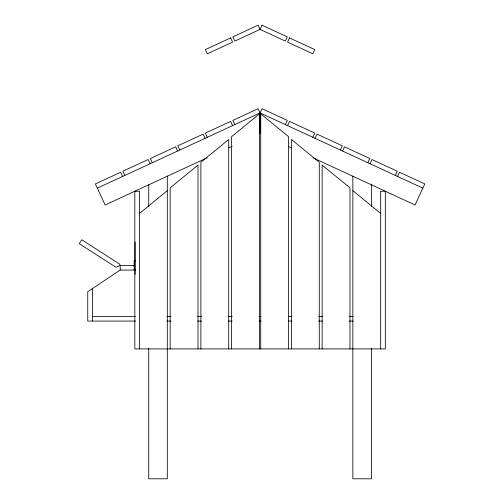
<?xml version="1.0" encoding="UTF-8"?>
<svg xmlns="http://www.w3.org/2000/svg" width="504" height="504" viewBox="0 0 504 504"><rect width="100%" height="100%" fill="white"/><g stroke="black" fill="none" stroke-linecap="round" stroke-linejoin="round"><path stroke-width="0.76" d="M260.077 133.352L260.077 112.909L262.023 108.7L287.286 120.38L285.346 124.589M287.576 125.622L289.517 121.407L314.786 133.088L312.839 137.296M315.069 138.329L317.016 134.114L342.279 145.795L340.332 150.003M342.562 151.036L344.509 146.828L369.779 158.502L367.832 162.71M370.062 163.743L372.009 159.535L397.272 171.209L395.325 175.423M397.555 176.45L399.502 172.242L424.771 183.916L415.038 204.971L312.921 157.777M139.463 213.419L167.297 190.676M135.683 270.049L120.217 270.049L87.746 291.696L87.746 321.079L135.589 321.079M97.335 188.131L260.077 112.909L422.825 188.131M207.232 157.777L105.115 204.971L95.388 183.916L120.651 172.242L122.598 176.45M228.659 147.874L232.231 146.223M135.683 260.77L134.133 260.77L134.133 270.049M134.133 265.406L120.217 265.406L115.964 267.265L79.229 243.659L81.743 239.759L119.656 264.121L120.217 265.406L120.217 270.049M92.383 316.436L135.589 316.436M167.013 316.436L170.944 316.436M197.65 316.436L201.581 316.436M228.287 316.436L232.218 316.436M258.924 316.436L260.864 316.436M288.382 316.436L291.923 316.436M318.629 316.436L322.56 316.436M349.266 316.436L353.197 316.436M166.969 321.079L170.894 321.079M197.612 321.079L201.537 321.079M228.255 321.079L232.186 321.079M259.289 321.079L260.864 321.079M288.382 321.079L291.898 321.079M318.616 321.079L322.547 321.079M349.259 321.079L353.191 321.079M288.641 146.557L291.501 147.874M352.857 190.676L380.69 213.419M260.077 112.909L258.13 108.7L232.867 120.38L234.814 124.589M232.583 125.622L230.637 121.407L205.367 133.088L207.314 137.296M205.084 138.329L203.137 134.114L177.874 145.795L179.821 150.003M177.591 151.036L175.644 146.828L150.381 158.502L152.328 162.71M150.097 163.743L148.151 159.535L122.882 171.209L124.828 175.423M380.69 348.913L380.69 191.243L385.327 191.243L385.327 348.913L134.826 348.913L134.826 191.243L139.463 191.243L139.463 348.913M371.41 183.973L371.41 206.772M371.41 348.289L371.41 478.8L352.857 478.8L352.857 176.11M349.978 348.913L349.978 187.828L322.144 165.085L322.144 348.913M319.271 348.913L319.271 162.238L291.438 139.495L291.438 348.913M288.565 348.913L288.565 136.647L260.732 113.904L260.732 348.913M259.428 348.913L259.428 113.904L231.594 136.647L231.594 348.913M228.715 348.913L228.715 139.495L200.882 162.238L200.882 348.913M198.009 348.913L198.009 165.085L170.176 187.828L170.176 348.913M167.297 176.11L167.297 478.8L148.743 478.8L148.743 348.289M148.743 184.76L148.743 206.772M135.103 241.926L135.103 274.397M92.383 288.603L92.383 321.079M262.023 25.2L260.077 29.408L234.814 41.089L232.867 36.88L258.13 25.2L260.077 29.408L285.346 41.089L287.286 36.88L262.023 25.2M289.517 37.907L287.576 42.122L312.839 53.796L314.786 49.587L289.517 37.907M230.637 37.907L205.367 49.587L207.314 53.796L232.583 42.122L230.637 37.907"/></g></svg>
